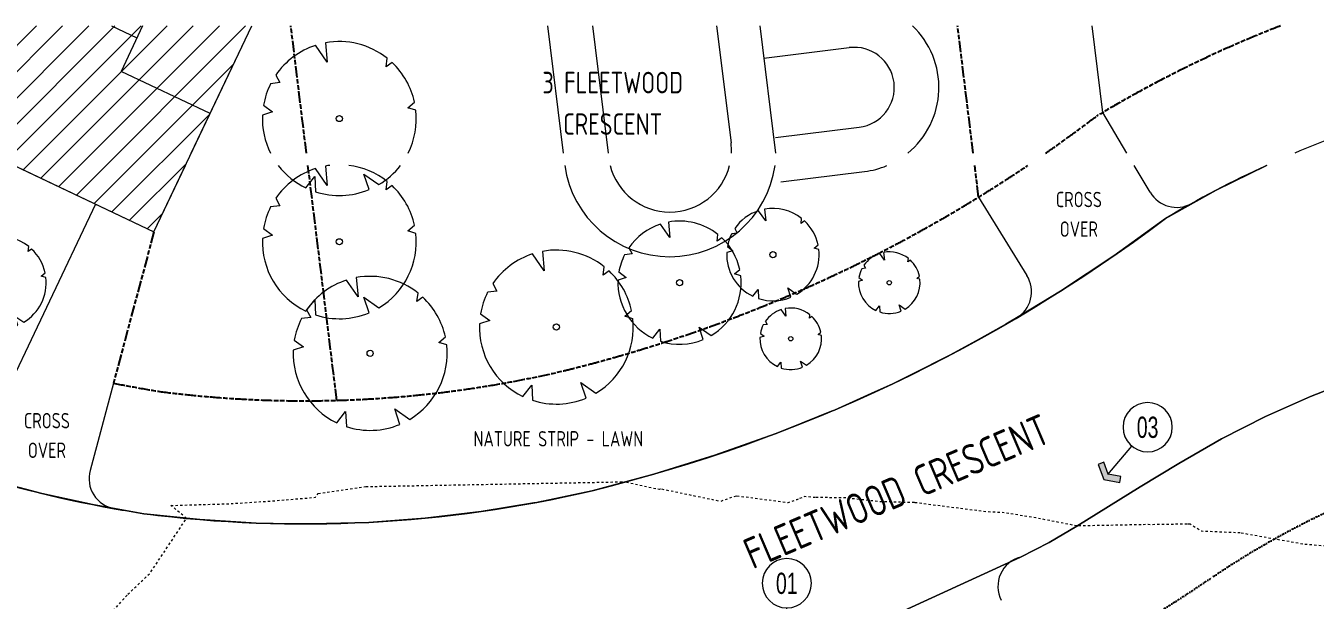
# Model space of a CAD drawing. Header units: millimetres. Extents: x -39027 to 364494, y -35256 to 94895.
# Drawn here: x -14837 to 27027, y 21410 to 40062 of the extents above; entities that cross this region are included whole.
import ezdxf

# ---------------------------------------------------------------- set-up
doc = ezdxf.new("R2010")
doc.units = ezdxf.units.MM
doc.header["$LTSCALE"] = 25
for name, pattern in [('BG_Dash 3mm Loose', [6, 3, -3]), ('BG_Dash Dot 3mm', [7, 3, -2, 0, -2]), ('BG_Double Dash', [33, 15, -2, 6, -2, 6, -2])]:
    doc.linetypes.add(name, pattern=pattern)
for name, color, linetype, lineweight in [('A-ANNO-NOTE', 131, 'Continuous', 25), ('A-DETL', 90, 'Continuous', 9), ('A-DETL-GENF', 92, 'Continuous', 5), ('C-PROP-LINE', 91, 'BG_Dash Dot 3mm', 25), ('C-TOPO', 251, 'Continuous', 9), ('C-TOPO-MINR', 7, 'BG_Dash 3mm Loose', 9), ('G-ANNO-TEXT', 231, 'Continuous', 5)]:
    doc.layers.add(name, color=color, linetype=linetype, lineweight=lineweight)
doc.styles.add('Arial Narrow', font='ARIALN.TTF', dxfattribs={"width": 0.8, "height": 688.297872})
doc.styles.add('ISOCPEUR', font='isocpeur.ttf', dxfattribs={"width": 0.75, "height": 500})
doc.styles.add('ISOCPEUR_1', font='isocpeur.ttf', dxfattribs={"width": 0.75, "height": 700})
doc.styles.add('ISOCPEUR_2', font='isocpeur.ttf', dxfattribs={"width": 0.75, "height": 1000})

# ---------------------------------------------------------------- blocks, each defined once
blk = doc.blocks.new('Family - ___-2269492-PROPOSED SITE PLAN')
at = {"layer": 'C-PROP-LINE'}
for centre, radius, start, end in [((37240, -13150), 28207, 69.524, 106.4847), ((14485, 63570), 51816, 274.8523, 286.5397)]:
    blk.add_arc(centre, radius, start, end, dxfattribs=at)
blk = doc.blocks.new('DC_Planting_Tree 5_0m Canopy - FIXED-V220-PROPOSED SITE PLAN')
at = {"layer": 'A-DETL-GENF'}
for p, q in [((-392, 1830), (-773, 2378)), ((-454, 2458), (-392, 1830)), ((1521, 1685), (1555, 1958)), ((1712, 1822), (1521, 1685)), ((-2063, 1411), (-1928, 1169)), ((-1928, 1169), (-2230, 1130)), ((-2462, 433), (-2165, 214)), ((2227, 353), (2442, 534)), ((-2165, 214), (-2498, 108)), ((2485, 273), (2227, 353)), ((-1085, -2252), (-801, -1886)), ((-801, -1886), (-773, -2377)), ((964, -2307), (799, -1804)), ((799, -1804), (1286, -2144))]:
    blk.add_line(p, q, dxfattribs=at)
blk.add_circle((0, 0), 100, dxfattribs=at)
for start, end in [(108.0083, 145.6274), (51.5512, 100.4622), (12.3276, 46.7819), (153.1369, 170.0213), (177.5355, 206.7421), (333.2956, 6.2753), (217.585, 244.2846), (300.9465, 322.4079), (251.9772, 292.6758)]:
    blk.add_arc((0, 0), 2500, start, end, dxfattribs=at)
blk = doc.blocks.new('DC_Planting_Tree 5_0m Canopy - FIXED-V221-PROPOSED SITE PLAN')
at = {"layer": 'A-DETL-GENF'}
for p, q in [((-392, 1830), (-773, 2378)), ((-454, 2458), (-392, 1830)), ((1521, 1685), (1555, 1958)), ((1712, 1822), (1521, 1685)), ((-2063, 1411), (-1928, 1169)), ((-1928, 1169), (-2230, 1130)), ((-2462, 433), (-2165, 214)), ((2227, 353), (2442, 534)), ((-2165, 214), (-2498, 108)), ((2485, 273), (2227, 353)), ((-1085, -2252), (-801, -1886)), ((-801, -1886), (-773, -2377)), ((964, -2307), (799, -1804)), ((799, -1804), (1286, -2144))]:
    blk.add_line(p, q, dxfattribs=at)
blk.add_circle((0, 0), 100, dxfattribs=at)
for start, end in [(108.0083, 145.6274), (96.9748, 100.4622), (51.5512, 83.0251), (12.3276, 46.7819), (153.1369, 170.0213), (177.5355, 244.2846), (300.9465, 6.2753), (251.9772, 292.6758)]:
    blk.add_arc((0, 0), 2500, start, end, dxfattribs=at)
blk = doc.blocks.new('DC_Planting_Tree 5_0m Canopy - FIXED-V209-PROPOSED SITE PLAN')
at = {"layer": 'A-DETL-GENF'}
for p, q in [((-392, 1830), (-773, 2378)), ((-454, 2458), (-392, 1830)), ((1521, 1685), (1555, 1958)), ((1712, 1822), (1521, 1685)), ((-2063, 1411), (-1928, 1169)), ((-1928, 1169), (-2230, 1130)), ((-2462, 433), (-2165, 214)), ((2227, 353), (2442, 534)), ((-2165, 214), (-2498, 108)), ((2485, 273), (2227, 353)), ((-1085, -2252), (-801, -1886)), ((-801, -1886), (-773, -2377)), ((964, -2307), (799, -1804)), ((799, -1804), (1286, -2144))]:
    blk.add_line(p, q, dxfattribs=at)
blk.add_circle((0, 0), 100, dxfattribs=at)
for start, end in [(108.0083, 145.6274), (51.5512, 100.4622), (12.3276, 46.7819), (153.1369, 170.0213), (177.5355, 244.2846), (300.9465, 6.2753), (251.9772, 292.6758)]:
    blk.add_arc((0, 0), 2500, start, end, dxfattribs=at)
blk = doc.blocks.new('DC_Planting_Tree 4_0m Canopy - FIXED-V212-PROPOSED SITE PLAN')
at = {"layer": 'A-DETL-GENF'}
for p, q in [((-313, 1464), (-618, 1902)), ((-363, 1967), (-313, 1464)), ((1217, 1348), (1244, 1566)), ((1370, 1458), (1217, 1348)), ((-1543, 935), (-1784, 904)), ((-1651, 1129), (-1543, 935)), ((1782, 283), (1954, 427)), ((-1732, 171), (-1998, 86)), ((-1970, 347), (-1732, 171)), ((1988, 219), (1782, 283)), ((-868, -1802), (-641, -1509)), ((-641, -1509), (-619, -1902)), ((771, -1845), (639, -1444)), ((639, -1444), (1028, -1715))]:
    blk.add_line(p, q, dxfattribs=at)
blk.add_circle((0, 0), 100, dxfattribs=at)
for start, end in [(108.0083, 145.6274), (51.5512, 100.4622), (12.3276, 46.7819), (153.1369, 170.0213), (177.5355, 244.2846), (300.9465, 6.2753), (251.9772, 292.6758)]:
    blk.add_arc((0, 0), 2000, start, end, dxfattribs=at)
blk = doc.blocks.new('DC_Planting_Tree 3_0m Canopy - FIXED-405249-PROPOSED SITE PLAN')
at = {"layer": 'A-DETL-GENF'}
for p, q in [((-235, 1098), (-464, 1427)), ((-272, 1475), (-235, 1098)), ((-1238, 847), (-1157, 701)), ((913, 1011), (933, 1175)), ((1027, 1093), (913, 1011)), ((-1157, 701), (-1338, 678)), ((-1299, 128), (-1499, 65)), ((-1477, 260), (-1299, 128)), ((1336, 212), (1465, 320)), ((1491, 164), (1336, 212)), ((-651, -1351), (-481, -1132)), ((-481, -1132), (-464, -1426)), ((578, -1384), (480, -1083)), ((480, -1083), (771, -1286))]:
    blk.add_line(p, q, dxfattribs=at)
blk.add_circle((0, 0), 100, dxfattribs=at)
for start, end in [(108.0083, 145.6274), (51.5512, 100.4622), (12.3276, 46.7819), (153.1369, 170.0213), (177.5355, 244.2846), (300.9465, 6.2753), (251.9772, 292.6758)]:
    blk.add_arc((0, 0), 1500, start, end, dxfattribs=at)
blk = doc.blocks.new('DC_Planting_Tree 2_0m Canopy - FIXED-405014-PROPOSED SITE PLAN')
at = {"layer": 'A-DETL-GENF'}
for p, q in [((-157, 732), (-309, 951)), ((-182, 983), (-157, 732)), ((-771, 467), (-892, 452)), ((-825, 565), (-771, 467)), ((608, 674), (622, 783)), ((685, 729), (608, 674)), ((-866, 85), (-999, 43)), ((-985, 173), (-866, 85)), ((891, 141), (977, 214)), ((994, 109), (891, 141)), ((-434, -901), (-320, -754)), ((-320, -754), (-309, -951)), ((386, -923), (320, -722)), ((320, -722), (514, -858))]:
    blk.add_line(p, q, dxfattribs=at)
blk.add_circle((0, 0), 70, dxfattribs=at)
for start, end in [(108.0083, 145.6274), (51.5512, 100.4622), (153.1369, 170.0213), (12.3276, 46.7819), (177.5355, 244.2846), (300.9465, 6.2753), (251.9772, 292.6758)]:
    blk.add_arc((0, 0), 1000, start, end, dxfattribs=at)
blk = doc.blocks.new('ANNO_Site Note Circle Tag - Site Note Circle Tag-2606191-PROPOSED SITE PLAN')
at = {"layer": 'A-ANNO-NOTE', "lineweight": 5}
blk.add_hatch(color=256, dxfattribs=at).paths.add_polyline_path([(-8.05, -6.03), (-7.11, -5.69), (-6.4, -7.63), (-4.36, -7.99), (-4.54, -8.97), (-7.14, -8.51)], flags=0)
for p, q in [((-6.44, -7.67), (-2.57, -3.06)), ((-7.11, -5.69), (-8.05, -6.03)), ((-8.05, -6.03), (-7.14, -8.51)), ((-6.4, -7.63), (-7.11, -5.69)), ((-4.36, -7.99), (-6.4, -7.63)), ((-4.54, -8.97), (-4.36, -7.99)), ((-7.14, -8.51), (-4.54, -8.97))]:
    blk.add_line(p, q, dxfattribs=at)
for start, end in [(360, 180), (180, 360)]:
    blk.add_arc((0, 0), 4, start, end, dxfattribs=at)
blk = doc.blocks.new('ANNO_Site Note Circle Tag - Site Note Circle Tag-2606188-PROPOSED SITE PLAN')
at = {"layer": 'A-ANNO-NOTE', "lineweight": 5}
blk.add_hatch(color=256, dxfattribs=at).paths.add_polyline_path([(-2.29, -9.79), (-1.79, -8.92), (0, -9.96), (1.79, -8.92), (2.29, -9.79), (0, -11.11)], flags=0)
for p, q in [((0, -10.02), (0, -4)), ((-1.79, -8.92), (-2.29, -9.79)), ((-2.29, -9.79), (0, -11.11)), ((0, -9.96), (-1.79, -8.92)), ((1.79, -8.92), (0, -9.96)), ((0, -11.11), (2.29, -9.79)), ((2.29, -9.79), (1.79, -8.92))]:
    blk.add_line(p, q, dxfattribs=at)
for start, end in [(360, 180), (180, 360)]:
    blk.add_arc((0, 0), 4, start, end, dxfattribs=at)

msp = doc.modelspace()

# ---------------------------------------------------------------- hatches: boundary and pattern name
at = {"layer": 'A-DETL-GENF', "lineweight": 9}
h = msp.add_hatch(dxfattribs=at)
h.set_pattern_fill('FP_50', color=250, style=0, pattern_type=2)
h.set_pattern_definition([(45, (-4938.44, 393.3), (-424.264, 424.264), [])])
h.paths.add_polyline_path([(47088.7, -33946.8), (48278.9, -33946.8), (49983.4, -21339.4), (49983.4, -20585.8), (28063.1, -17505), (27088.9, -24436.9), (33103.3, -25282.2), (32815.8, -27328.2), (40737.9, -28441.6), (40042.1, -33393), (44138.4, -33946.8), (44748.9, -33946.8)], flags=0)
h.paths.add_polyline_path([(-35777.6, -33238.5), (-31783.6, -30761.1), (-38130.9, -20528.1), (-36686.3, -19632), (-39024.7, -15862), (-39024.7, -32781.5), (-36884.5, -31454), (-36257, -32465.6)], flags=0)
h.paths.add_polyline_path([(12750.1, -29193.8), (20737.7, -28518.7), (19658.9, -15754.6), (16923.7, -15988), (16605.4, -12228.7), (9566.4, -12823.6), (9883.9, -16594.8), (-702.1, -17489.7), (-179.8, -23669.8), (5418.4, -23196.6), (5553.1, -24773.3), (12328.1, -24200.6), (12750, -29192.1)], flags=0)
h.paths.add_polyline_path([(-20644, -26266.3), (-8508.7, -22521.5), (-9791.4, -18364.9), (-5969.2, -17185.4), (-7969.3, -10704.2), (-27748.9, -16808), (-25748.9, -23289.2), (-21926.7, -22109.8), (-20750.1, -25922.5)], flags=0)
h.paths.add_polyline_path([(-20379.8, -25766.2), (-21662.4, -21609.6), (-25484.6, -22789.1), (-27248.8, -17072.2), (-20692.8, -15049.1), (-20604.4, -15335.8), (-19481.6, -14989.3), (-19570.1, -14702.7), (-18335, -14321.5), (-18246.6, -14608.2), (-16450.2, -14053.8), (-16538.6, -13767.2), (-15415.9, -13420.7), (-15327.4, -13707.4), (-13531, -13153), (-13619.5, -12866.4), (-10026.6, -11757.7), (-9938.2, -12044.3), (-8141.8, -11490.6), (-6469.4, -16921.2), (-10291.5, -18100.6), (-9008.9, -22257.2), (-16912.7, -24696.3)], flags=0)
h.paths.add_polyline_path([(35431.3, -12814), (36744, -3105.8), (32781.1, -2569.9), (31468.4, -12278.2), (35426.8, -12813.4)], flags=0)
h.paths.add_polyline_path([(-23555.7, -5103.7), (-23445.7, -4235.8), (-20913.2, -4556.8), (-20592.8, -2028.2), (-17034.8, 664.9), (-16654.8, 3663.3), (-13573.6, 3272.8), (-12951.1, 9318.3), (-16571.8, 9721.5), (-17132.3, 5298.2), (-19079.9, 5545), (-18674.7, 8742.8), (-19381.5, 8832.4), (-19241.5, 9937.2), (-23486.5, 10475.2), (-23626.5, 9370.3), (-24333.6, 9458), (-24738.6, 6262.1), (-28025.6, 6678.6), (-29298.7, -3368.1), (-29488.5, -3346), (-29613.9, -4336), (-23568.7, -5102.1)], flags=0)
h.paths.add_polyline_path([(-33403, -2337.8), (-32407.1, 6606.9), (-37962.7, 7310.9), (-37935.6, 7507.7), (-37920.8, 7705.8), (-37918.2, 7904.3), (-37928, 8102.7), (-37950.1, 8300.1), (-37984.3, 8495.7), (-38030.7, 8688.8), (-38088.8, 8878.7), (-38158.7, 9064.6), (-38239.9, 9245.9), (-38332.2, 9421.7), (-38435.3, 9591.5), (-38548.6, 9754.6), (-38671.9, 9910.3), (-38804.6, 10058.1), (-38946.1, 10197.4), (-39024.7, 10265.7), (-39024.7, -1625.4), (-37962.7, -1760)], flags=0)
h.paths.add_polyline_path([(27357.8, -121.5), (27357.8, -121.5), (27601.4, 1730), (34237.2, 861.2), (36443.8, 16785.4), (31167.8, 17531.5), (30918.3, 15751.3), (29606, 17327.5), (28021.4, 16008.3), (29192.2, 14626), (22928.9, 15500.5), (22389.7, 11640), (15005.5, 12606.8), (16389.3, 3197.9), (24625.6, 2119.6), (24383.2, 268), (26065.2, 47.7)], flags=0)
h.paths.add_polyline_path([(33832.8, 1387.5), (16456.5, 3723.8), (15240.4, 11992.8), (22929, 10972.4), (23438.8, 14813.9), (29218.4, 14028.8), (31499.6, 15745.7), (31655.7, 16848.7), (35782.2, 16277.7), (33888.4, 1812.8)], flags=0)
h.paths.add_polyline_path([(-10675.5, 33370.4), (-7500.8, 40057.5), (-24761, 40057.5), (-19401.7, 37513.1), (-19659, 36971.1), (-16045.5, 35255.6), (-15788.2, 35797.6), (-10931.7, 33492)], flags=0)

# ---------------------------------------------------------------- linework, layer by layer
at = {"layer": 'A-DETL', "lineweight": 18}
for p, q in [((-12053.2, 40057.5), (-11228.9, 39666.1)), ((-11043.2, 40057.5), (-11743.6, 38582.1)), ((-10675.5, 33370.4), (-7500.8, 40057.5)), ((-9462.3, 35925.9), (-7500.8, 40057.5)), ((-8852.8, 37209.7), (-11743.6, 38582.1)), ((-15788.2, 35797.6), (-10675.5, 33370.4)), ((-15215.8, 35525.9), (-10675.5, 33370.4)), ((-10675.5, 33370.4), (-9652.2, 35525.9))]:
    msp.add_line(p, q, dxfattribs=at)
at = {"layer": 'A-DETL', "linetype": 'BG_Double Dash', "lineweight": 25}
for p, q in [((-5723.9, 35925.9), (-6231.2, 40057.5)), ((15923.8, 35925.9), (15416.5, 40057.5)), ((-4738.3, 27899.4), (-5674.8, 35525.9)), ((16099.1, 34498.2), (15972.9, 35525.9)), ((-10675.5, 33370.4), (-11991.9, 28457.5))]:
    msp.add_line(p, q, dxfattribs=at)
at = {"layer": 'A-DETL', "lineweight": 5}
for p, q in [((2102.2, 40057.5), (2609.5, 35925.9)), ((3563.1, 40057.5), (4070.4, 35925.9)), ((7593.1, 40057.5), (8059.7, 36257.5)), ((8993.1, 40057.5), (9500.4, 35925.9)), ((20128.5, 37246.1), (19783.3, 40057.5)), ((9121.6, 39011), (11900.7, 39352.2)), ((20912.7, 35925.9), (20128.5, 37246.1)), ((9498.9, 36434.2), (12218, 36768.1)), ((9675.6, 34995), (12394.7, 35328.9)), ((21667.4, 34655.5), (21150.3, 35525.9)), ((16099.1, 34498.2), (17667.7, 31952.6)), ((-12572.6, 34271), (-16352.1, 26309.8)), ((-11991.9, 28457.5), (-12751.3, 25623.5))]:
    msp.add_line(p, q, dxfattribs=at)
for centre, radius, start, end in [((12059.4, 38060.2), 2751.8, 309.14286, 46.58955), ((12059.4, 38060.2), 1301.8, 277, 97), ((40021.6, 3757.2), 34952.5, 108.39484, 113.00684), ((6074.6, 36013.8), 2000, 357.47559, 7), ((6074.6, 36013.8), 3450, 188.13723, 351.86345), ((6074.6, 36013.8), 2000, 194.12397, 345.86463), ((12059.4, 38060.2), 2751.8, 277, 292.72241), ((40021.6, 3757.2), 34952.5, 114.62997, 120.71119), ((22527.1, 35166.2), 1000, 210.71119, 299.11733), ((-8590.9, 74565.5), 51063.6, 283.7558, 307.04357), ((16816.3, 31428), 1000, 300.49731, 31.64184), ((-4432.3, 66214.2), 42506, 252.00426, 259.79592), ((-11785.3, 25364.7), 1000, 165, 259.79592), ((18839.9, 49947.7), 30573.9, 268.18099, 307.76098), ((-5785.8, 64713.4), 40828.9, 262.6499, 283.21988), ((-4432.3, 66214.2), 42506, 259.79592, 261.10634), ((17713.2, 21858.2), 987.7, 105.26623, 207.00787)]:
    msp.add_arc(centre, radius, start, end, dxfattribs=at)
at = {"layer": 'A-DETL', "linetype": 'BG_Double Dash', "lineweight": 25}
for centre, radius, start, end in [((40021.6, 3757.2), 38952.5, 111.24794, 121.05209), ((-8590.9, 74565.5), 47063.6, 304.80674, 307.30016), ((-8590.9, 74565.5), 47063.6, 283.7787, 303.94808), ((-5785.8, 64713.4), 36828.9, 262.6499, 283.19093), ((-4432.3, 66214.2), 38506, 258.67809, 261.10634)]:
    msp.add_arc(centre, radius, start, end, dxfattribs=at)
at = {"layer": 'C-TOPO'}
for p, q in [((25450.1, 35525.9), (23810.9, 34723.1)), ((23810.9, 34723.1), (25450.1, 35525.9)), ((23810.9, 34723.1), (22171, 33807.7)), ((22171, 33807.7), (23810.9, 34723.1)), ((22171, 33807.7), (20489.4, 32591.4)), ((20489.4, 32591.4), (22171, 33807.7)), ((20489.4, 32591.4), (18759.9, 31444.4)), ((18759.9, 31444.4), (20489.4, 32591.4)), ((18759.9, 31444.4), (17490.1, 30674.8)), ((17490.1, 30674.8), (18759.9, 31444.4)), ((17490.1, 30674.8), (16985.1, 30368.6)), ((16985.1, 30368.6), (17490.1, 30674.8)), ((16834.5, 30285.5), (16021.9, 29837.1)), ((16021.9, 29837.1), (16834.5, 30285.5)), ((16985.1, 30368.6), (16834.5, 30285.5)), ((16834.5, 30285.5), (16985.1, 30368.6)), ((16021.9, 29837.1), (15168.1, 29365.9)), ((15168.1, 29365.9), (16021.9, 29837.1)), ((15094.6, 29329.2), (13985.3, 28774.5)), ((13985.3, 28774.5), (15094.6, 29329.2)), ((15168.1, 29365.9), (15094.6, 29329.2)), ((15094.6, 29329.2), (15168.1, 29365.9)), ((13985.3, 28774.5), (13311.9, 28437.8)), ((13311.9, 28437.8), (13985.3, 28774.5)), ((28362, 28598.8), (26868.9, 28026.5)), ((26868.9, 28026.5), (28362, 28598.8)), ((12732.4, 28177), (11419.4, 27585.9)), ((11419.4, 27585.9), (12732.4, 28177)), ((13311.9, 28437.8), (12732.4, 28177)), ((12732.4, 28177), (13311.9, 28437.8)), ((26868.9, 28026.5), (25408.3, 27375.6)), ((25408.3, 27375.6), (26868.9, 28026.5)), ((11324.5, 27547.7), (9909.6, 26978.8)), ((9909.6, 26978.8), (11324.5, 27547.7)), ((11419.4, 27585.9), (11324.5, 27547.7)), ((11324.5, 27547.7), (11419.4, 27585.9)), ((25408.3, 27375.6), (23984.4, 26648.2)), ((23984.4, 26648.2), (25408.3, 27375.6)), ((9494, 26811.6), (7538.6, 26116.2)), ((7538.6, 26116.2), (9494, 26811.6)), ((9909.6, 26978.8), (9494, 26811.6)), ((9494, 26811.6), (9909.6, 26978.8)), ((23984.4, 26648.2), (22601, 25846.2)), ((22601, 25846.2), (23984.4, 26648.2)), ((7538.6, 26116.2), (5556.6, 25500.8)), ((5556.6, 25500.8), (7538.6, 26116.2)), ((22601, 25846.2), (21338.5, 25086.1)), ((21338.5, 25086.1), (22601, 25846.2)), ((-14316.6, 24873.4), (-15949.6, 25298.3)), ((-15949.6, 25298.3), (-14316.6, 24873.4)), ((5556.6, 25500.8), (3551.3, 24966.5)), ((3551.3, 24966.5), (5556.6, 25500.8)), ((-12668, 24513.7), (-14316.6, 24873.4)), ((-14316.6, 24873.4), (-12668, 24513.7)), ((3551.3, 24966.5), (1908.1, 24619.2)), ((1908.1, 24619.2), (3551.3, 24966.5)), ((21338.5, 25086.1), (19289.8, 23819)), ((19289.8, 23819), (21338.5, 25086.1)), ((-11006.5, 24219.7), (-12668, 24513.7)), ((-12668, 24513.7), (-11006.5, 24219.7)), ((-48.3, 24289.7), (-1867.2, 24073)), ((-1867.2, 24073), (-48.3, 24289.7)), ((1660.6, 24571.5), (-48.3, 24289.7)), ((-48.3, 24289.7), (1660.6, 24571.5)), ((1759.1, 24587.7), (1660.6, 24571.5)), ((1660.6, 24571.5), (1759.1, 24587.7)), ((1891.2, 24615.6), (1759.1, 24587.7)), ((1759.1, 24587.7), (1891.2, 24615.6)), ((1902.6, 24618), (1891.2, 24615.6)), ((1891.2, 24615.6), (1902.6, 24618)), ((1908.1, 24619.2), (1902.6, 24618)), ((1902.6, 24618), (1908.1, 24619.2)), ((-9185, 24026.3), (-11006.5, 24219.7)), ((-11006.5, 24219.7), (-9185, 24026.3)), ((-7356.6, 23914.7), (-9185, 24026.3)), ((-9185, 24026.3), (-7356.6, 23914.7)), ((-6807, 23905.9), (-7356.6, 23914.7)), ((-7356.6, 23914.7), (-6807, 23905.9)), ((-5525, 23885.3), (-6807, 23905.9)), ((-6807, 23905.9), (-5525, 23885.3)), ((-3694, 23938.1), (-5525, 23885.3)), ((-5525, 23885.3), (-3694, 23938.1)), ((-1867.2, 24073), (-3694, 23938.1)), ((-3694, 23938.1), (-1867.2, 24073)), ((19286.3, 23816.9), (18387.3, 23281.8)), ((18387.3, 23281.8), (19286.3, 23816.9)), ((19289.8, 23819), (19286.3, 23816.9)), ((19286.3, 23816.9), (19289.8, 23819)), ((18387.3, 23281.8), (17453.2, 22811)), ((17453.2, 22811), (18387.3, 23281.8)), ((17453.2, 22811), (14581, 21487.4)), ((14581, 21487.4), (17453.2, 22811)), ((14581, 21487.4), (12477.8, 20518.3)), ((12477.8, 20518.3), (14581, 21487.4))]:
    msp.add_line(p, q, dxfattribs=at)
at = {"layer": 'C-TOPO-MINR'}
for p, q in [((-3799.2, 25099.7), (4535.3, 25254)), ((4535.3, 25254), (4607.8, 25248)), ((-5344.2, 24871.2), (-3799.2, 25099.7)), ((5771.3, 25020.1), (5760.2, 25018)), ((11786.9, 24729.4), (10796.3, 24748.2)), ((22970.4, 23874), (22870.9, 23879.5)), ((19289.6, 23819), (19289.7, 23819))]:
    msp.add_line(p, q, dxfattribs=at)
at = {"layer": 'C-TOPO-MINR', "flags": 128}
for points in [[(5760.2, 25018), (5739, 25007.2), (5524.9, 25044.6), (4607.8, 25248)], [(-10122.8, 24485.9), (-8231.5, 24543.2), (-6936, 24626.7), (-5435.5, 24750.4), (-5344.2, 24871.2)], [(8221.6, 24793.5), (8074.9, 24741.3), (7723.2, 24615.7), (5771.3, 25020.1)], [(10242, 24693.9), (10195.8, 24673.4), (9938.8, 24582), (9905.7, 24572.9), (8221.6, 24793.5)], [(10796.3, 24748.2), (10787, 24744.7), (10450.7, 24772), (10242, 24693.9)], [(14016.8, 24577.3), (13724.9, 24585.4), (12964, 24606.6), (12903.9, 24608.4), (11786.9, 24729.4)], [(-9616.8, 24072.1), (-9638.3, 24089.7), (-9792.1, 24215.5), (-9901, 24304.5), (-10010.1, 24393.7), (-10122.8, 24485.9)], [(16932.7, 24249.3), (16607.8, 24264.7), (16375.1, 24275.8), (14016.8, 24577.3)], [(-11525.9, 21601.4), (-10811.7, 22273.4), (-9616.8, 24072.1)], [(17963.8, 24082.2), (17951.1, 24083), (16932.7, 24249.3)], [(19289.6, 23819), (19284.5, 23820.1), (19283.8, 23820.2), (17963.8, 24082.2)], [(22870.9, 23879.5), (21668.3, 23860.6), (21603.4, 23863.8), (21588.3, 23864.4), (19289.8, 23819), (19289.7, 23819)], [(24593.3, 23593.3), (23335.8, 23647.9), (22970.4, 23874)], [(34331.2, 23329.9), (32267.6, 22785.8), (31548.2, 22840.3), (30779.8, 22899.2), (29941.5, 22964.3), (29005.4, 23037.6), (27932.4, 23122.5), (26665.1, 23223.7), (24593.3, 23593.3)], [(-14410, 18400), (-14187.5, 18631.1), (-12497.4, 20496.8), (-11525.9, 21601.4)]]:
    msp.add_lwpolyline(points, dxfattribs=at)

# ---------------------------------------------------------------- block references
at = {"layer": 'A-ANNO-NOTE', "lineweight": 5}
for name, p, xscale, yscale, zscale in [('ANNO_Site Note Circle Tag - Site Note Circle Tag-2606191-PROPOSED SITE PLAN', (21586.9, 27027.1), 200, 200, 200), ('ANNO_Site Note Circle Tag - Site Note Circle Tag-2606188-PROPOSED SITE PLAN', (9871.3, 21960.8), 200.0000000000001, 200.0000000000001, 200.0000000000001)]:
    msp.add_blockref(name, p, dxfattribs=dict(at, xscale=xscale, yscale=yscale, zscale=zscale))
at = {"layer": 'A-DETL-GENF'}
for name, p in [('DC_Planting_Tree 5_0m Canopy - FIXED-V220-PROPOSED SITE PLAN', (-4656.7, 37049)), ('DC_Planting_Tree 5_0m Canopy - FIXED-V221-PROPOSED SITE PLAN', (-4656.7, 33049)), ('DC_Planting_Tree 3_0m Canopy - FIXED-405249-PROPOSED SITE PLAN', (9420, 32630.8)), ('DC_Planting_Tree 4_0m Canopy - FIXED-V212-PROPOSED SITE PLAN', (6389, 31720)), ('DC_Planting_Tree 3_0m Canopy - FIXED-405249-PROPOSED SITE PLAN', (-15675.5, 31720)), ('DC_Planting_Tree 5_0m Canopy - FIXED-V209-PROPOSED SITE PLAN', (2389, 30278.5)), ('DC_Planting_Tree 2_0m Canopy - FIXED-405014-PROPOSED SITE PLAN', (13197.5, 31720)), ('DC_Planting_Tree 5_0m Canopy - FIXED-V209-PROPOSED SITE PLAN', (-3656.7, 29425.4)), ('DC_Planting_Tree 2_0m Canopy - FIXED-405014-PROPOSED SITE PLAN', (9999.1, 29898.2))]:
    msp.add_blockref(name, p, dxfattribs=at)
at = {"layer": 'C-PROP-LINE', "rotation": 17.67926818587259}
msp.add_blockref('Family - ___-2269492-PROPOSED SITE PLAN', (0, 0), dxfattribs=at)

# ---------------------------------------------------------------- texts
at = {"layer": 'A-ANNO-NOTE', "lineweight": 5, "char_height": 688.3, "width": 839.959, "attachment_point": 2, "line_spacing_factor": 0.968573, "style": 'Arial Narrow'}
for s, insert in [('03', (21585.4, 27368.8)), ('01', (9869.8, 22302.4))]:
    msp.add_mtext(s, dxfattribs=dict(at, insert=insert))
at = {"layer": 'G-ANNO-TEXT', "color": 7, "lineweight": 18, "insert": (4219.4, 38566.5), "char_height": 700, "width": 5266.541, "attachment_point": 2, "line_spacing_factor": 1.153846, "style": 'ISOCPEUR_1'}
msp.add_mtext('3 FLEETWOOD\\PCRESCENT', dxfattribs=at)
at = {"layer": 'G-ANNO-TEXT', "color": 7, "lineweight": 15, "char_height": 500, "line_spacing_factor": 1.153846, "style": 'ISOCPEUR'}
for s, insert, width, attachment_point in [('CROSS\\POVER', (19353.5, 34671), 1752, 2), ('CROSS\\POVER', (-14150.4, 27489.2), 1752, 2), ('NATURE STRIP - LAWN', (-300.2, 26901.4), 6414, 1)]:
    msp.add_mtext(s, dxfattribs=dict(at, insert=insert, width=width, attachment_point=attachment_point))
at = {"layer": 'G-ANNO-TEXT', "color": 7, "lineweight": 13, "insert": (8371, 23323.2), "char_height": 1000, "width": 12276, "attachment_point": 1, "rotation": 23.11308, "line_spacing_factor": 1.153846, "style": 'ISOCPEUR_2'}
msp.add_mtext('FLEETWOOD CRESCENT', dxfattribs=at)

doc.saveas('drawing.dxf')
